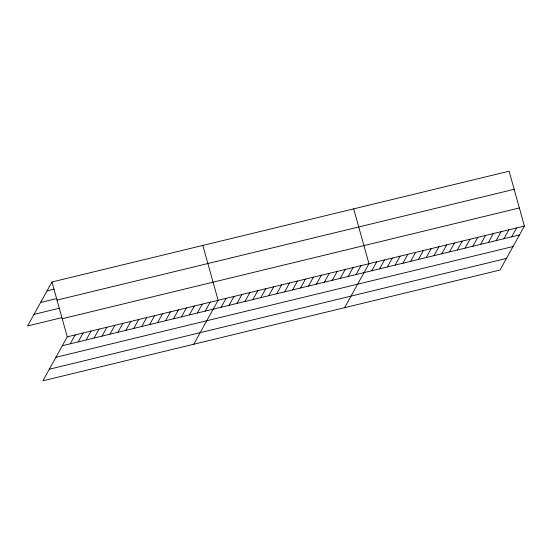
<?xml version="1.0" encoding="UTF-8"?>
<svg xmlns="http://www.w3.org/2000/svg" width="552" height="552" viewBox="0 0 552 552"><rect width="100%" height="100%" fill="white"/><g stroke="black" fill="none" stroke-linecap="round" stroke-linejoin="round"><path stroke-width="0.83" d="M51.964 281.989L67.261 336.837L42.89 380.797L500.036 270.011L524.4 226.051L509.11 171.203L51.964 281.989L27.6 325.949L61.741 317.676M70.27 343.806L75.196 334.912M78.205 341.881L83.138 332.987M86.146 339.963L91.08 331.062M94.088 338.038L99.015 329.137M102.023 336.113L106.957 327.212M109.965 334.188L114.899 325.287M117.907 332.263L122.841 323.368M125.842 330.337L130.776 321.443M133.784 328.412L138.718 319.518M141.726 326.494L146.66 317.593M149.668 324.569L154.594 315.668M157.603 322.644L162.536 313.743M165.545 320.719L170.478 311.818M173.487 318.794L178.413 309.9M181.422 316.869L186.355 307.975M189.364 314.944L194.297 306.049M197.305 313.025L202.239 304.124M205.24 311.1L210.174 302.199M193.745 344.234L218.116 300.274L202.825 245.433M221.124 307.25L226.058 298.349M229.059 305.325L233.993 296.431M237.001 303.4L241.935 294.506M244.943 301.475L249.877 292.581M252.885 299.557L257.812 290.656M260.82 297.632L265.753 288.73M268.762 295.706L273.695 286.805M276.704 293.781L281.637 284.88M284.639 291.856L289.572 282.962M292.581 289.931L297.514 281.037M300.523 288.006L305.456 279.112M308.458 286.088L313.391 277.187M316.399 284.163L321.333 275.262M324.341 282.238L329.275 273.337M332.283 280.312L337.21 271.411M340.218 278.387L345.152 269.493M348.16 276.462L353.094 267.568M356.102 274.537L361.036 265.643M344.607 307.678L368.971 263.718L353.68 208.87M371.813 270.735L376.74 261.834M379.583 268.852L384.516 259.951M387.352 266.968L392.286 258.067M395.128 265.084L400.055 256.183M402.898 263.2L407.831 254.299M410.667 261.317L415.601 252.416M418.437 259.433L423.37 250.532M426.213 257.549L431.147 248.648M433.982 255.666L438.916 246.765M441.752 253.782L446.685 244.888M449.528 251.898L454.455 243.004M457.297 250.015L462.231 241.12M465.067 248.131L470 239.237M472.836 246.247L477.77 237.353M480.613 244.363L485.546 235.469M488.382 242.48L493.315 233.586M496.151 240.603L501.085 231.702M503.928 238.719L508.854 229.818M511.697 236.836L516.631 227.935M47.037 290.89L54.179 289.158M40.62 302.455L56.504 298.611M57.015 300.088L514.153 189.308M34.01 314.378L59.423 308.223M62.21 318.739L519.356 207.952M67.261 336.837L524.4 226.051M62.328 345.731L519.466 234.952M55.911 357.303L513.056 246.523M49.307 369.226L506.446 258.44"/></g></svg>
